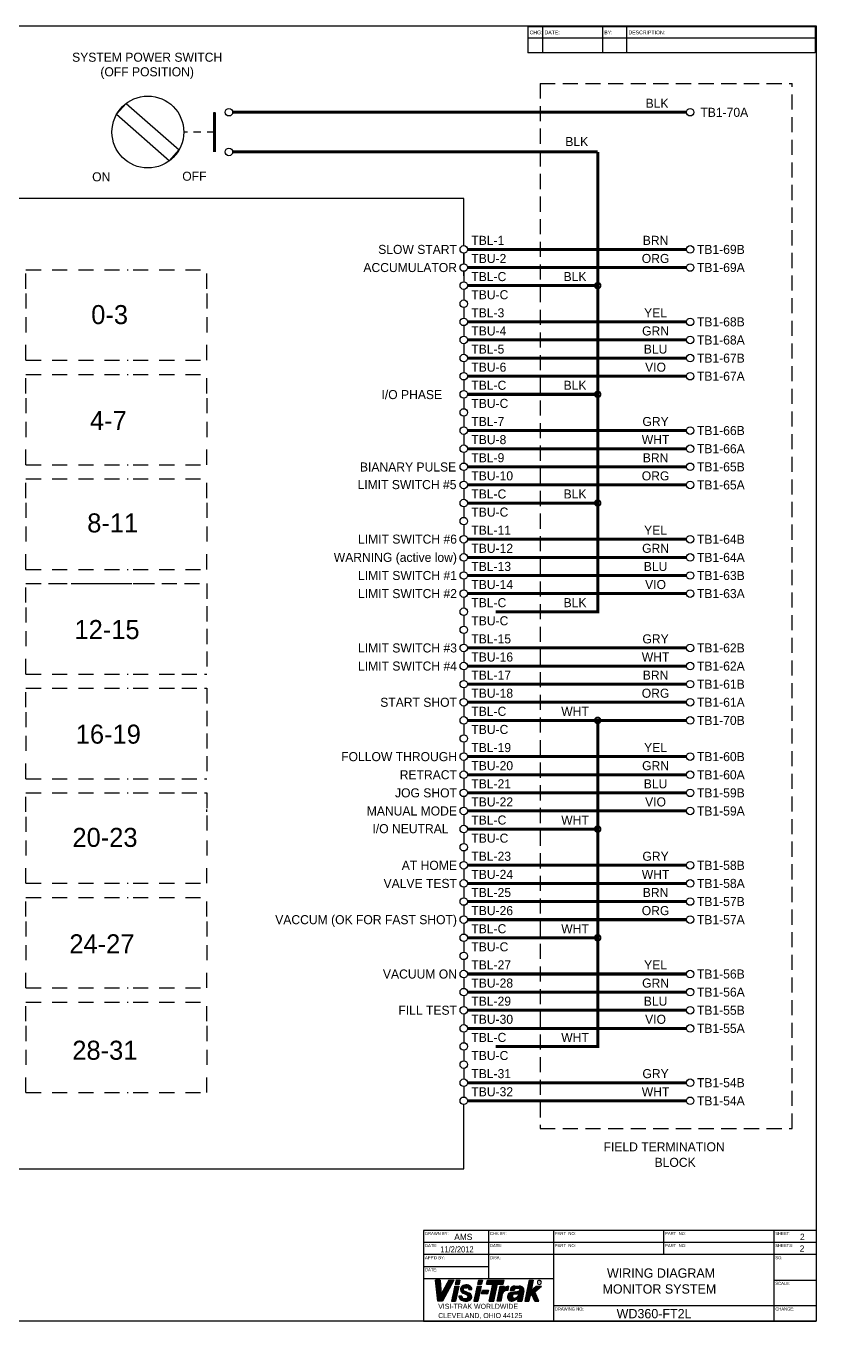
# Model space of a CAD drawing. Extents: x -174 to 542, y -171 to 77.
# Drawn here: x 6.84 to 19.92, y -171.02 to -149.57 of the extents above; entities that cross this region are included whole.
import ezdxf
from ezdxf.enums import TextEntityAlignment as Align

# ---------------------------------------------------------------- set-up
doc = ezdxf.new("R2010")
doc.units = 0
doc.header["$MEASUREMENT"] = 0
doc.linetypes.add('HIDDEN', pattern=[0.375, 0.25, -0.125])
doc.linetypes.add('HIDDEN2', pattern=[0.1875, 0.125, -0.0625])
doc.layers.get('0').update_dxf_attribs({"linetype": 'CONTINUOUS'})
doc.layers.add('1', color=3, linetype='CONTINUOUS')
doc.layers.add('TITLE', color=2, linetype='CONTINUOUS')

msp = doc.modelspace()

# ---------------------------------------------------------------- linework, layer by layer
at = {"color": 7}
for p, q in [((19.908, -149.589), (19.908, -150.021)), ((19.924, -169.523), (19.924, -171.023)), ((13.424, -171.023), (19.924, -171.023))]:
    msp.add_line(p, q, dxfattribs=at)
at = {"linetype": 'HIDDEN'}
for p, q in [((15.354, -150.525), (15.354, -167.833)), ((15.354, -150.525), (19.526, -150.525)), ((19.526, -167.833), (19.526, -150.525)), ((6.843, -153.926), (6.843, -153.611)), ((6.843, -153.611), (7.198, -153.611)), ((7.277, -153.611), (7.631, -153.611)), ((7.71, -153.611), (8.064, -153.611)), ((8.143, -153.611), (8.537, -153.611)), ((8.616, -153.611), (8.97, -153.611)), ((9.049, -153.611), (9.403, -153.611)), ((9.482, -153.611), (9.837, -153.611)), ((9.837, -153.926), (9.837, -153.611)), ((6.843, -154.005), (6.843, -154.32)), ((9.837, -154.005), (9.837, -154.32)), ((6.843, -154.399), (6.843, -154.714)), ((9.837, -154.399), (9.837, -154.714)), ((6.843, -155.108), (6.843, -154.793)), ((9.837, -155.108), (9.837, -154.793)), ((6.843, -155.108), (7.198, -155.108)), ((7.277, -155.108), (7.631, -155.108)), ((7.71, -155.108), (8.064, -155.108)), ((8.143, -155.108), (8.537, -155.108)), ((8.616, -155.108), (8.97, -155.108)), ((9.049, -155.108), (9.403, -155.108)), ((9.482, -155.108), (9.837, -155.108)), ((6.843, -155.659), (6.843, -155.344)), ((6.843, -155.344), (7.198, -155.344)), ((7.277, -155.344), (7.631, -155.344)), ((7.71, -155.344), (8.064, -155.344)), ((8.143, -155.344), (8.537, -155.344)), ((8.616, -155.344), (8.97, -155.344)), ((9.049, -155.344), (9.403, -155.344)), ((9.482, -155.344), (9.837, -155.344)), ((9.837, -155.659), (9.837, -155.344)), ((6.843, -155.738), (6.843, -156.053)), ((9.837, -155.738), (9.837, -156.053)), ((6.843, -156.132), (6.843, -156.447)), ((9.837, -156.132), (9.837, -156.447)), ((6.843, -156.841), (6.843, -156.526)), ((9.837, -156.841), (9.837, -156.526)), ((6.843, -156.841), (7.198, -156.841)), ((7.277, -156.841), (7.631, -156.841)), ((7.71, -156.841), (8.064, -156.841)), ((8.143, -156.841), (8.537, -156.841)), ((8.616, -156.841), (8.97, -156.841)), ((9.049, -156.841), (9.403, -156.841)), ((9.482, -156.841), (9.837, -156.841)), ((6.843, -157.392), (6.843, -157.077)), ((6.843, -157.077), (7.198, -157.077)), ((7.277, -157.077), (7.631, -157.077)), ((7.71, -157.077), (8.064, -157.077)), ((8.143, -157.077), (8.537, -157.077)), ((8.616, -157.077), (8.97, -157.077)), ((9.049, -157.077), (9.403, -157.077)), ((9.482, -157.077), (9.837, -157.077)), ((9.837, -157.392), (9.837, -157.077)), ((6.843, -157.471), (6.843, -157.786)), ((9.837, -157.471), (9.837, -157.786)), ((6.843, -157.865), (6.843, -158.18)), ((9.837, -157.865), (9.837, -158.18)), ((6.843, -158.574), (6.843, -158.259)), ((9.837, -158.574), (9.837, -158.259)), ((6.843, -158.574), (7.198, -158.574)), ((7.277, -158.574), (7.631, -158.574)), ((7.71, -158.574), (8.064, -158.574)), ((8.143, -158.574), (8.537, -158.574)), ((8.616, -158.574), (8.97, -158.574)), ((9.049, -158.574), (9.403, -158.574)), ((9.482, -158.574), (9.837, -158.574)), ((6.843, -158.81), (9.837, -158.81)), ((6.843, -159.125), (6.843, -158.81)), ((6.843, -158.81), (7.198, -158.81)), ((7.277, -158.81), (7.631, -158.81)), ((7.71, -158.81), (8.064, -158.81)), ((8.143, -158.81), (8.537, -158.81)), ((8.616, -158.81), (8.97, -158.81)), ((9.837, -158.81), (9.837, -160.307)), ((6.843, -159.204), (6.843, -159.519)), ((6.843, -159.598), (6.843, -159.913)), ((6.843, -160.307), (6.843, -159.992)), ((6.843, -160.307), (7.198, -160.307)), ((7.277, -160.307), (7.631, -160.307)), ((7.71, -160.307), (8.064, -160.307)), ((8.143, -160.307), (8.537, -160.307)), ((8.616, -160.307), (8.97, -160.307)), ((9.049, -160.307), (9.837, -160.307)), ((6.843, -160.858), (6.843, -160.543)), ((6.843, -160.543), (7.198, -160.543)), ((7.277, -160.543), (7.631, -160.543)), ((7.71, -160.543), (8.064, -160.543)), ((8.143, -160.543), (8.537, -160.543)), ((8.616, -160.543), (8.97, -160.543)), ((9.049, -160.543), (9.837, -160.543)), ((9.837, -160.543), (9.837, -162.04)), ((6.843, -160.937), (6.843, -161.252)), ((6.843, -161.331), (6.843, -161.646)), ((6.843, -162.04), (6.843, -161.725)), ((6.843, -162.04), (7.198, -162.04)), ((7.277, -162.04), (7.631, -162.04)), ((7.71, -162.04), (8.064, -162.04)), ((8.143, -162.04), (8.537, -162.04)), ((8.616, -162.04), (8.97, -162.04)), ((9.049, -162.04), (9.837, -162.04)), ((6.843, -162.591), (6.843, -162.276)), ((6.843, -162.276), (7.198, -162.276)), ((7.277, -162.276), (7.631, -162.276)), ((7.71, -162.276), (8.064, -162.276)), ((8.143, -162.276), (8.537, -162.276)), ((8.616, -162.276), (8.97, -162.276)), ((9.049, -162.276), (9.837, -162.276)), ((9.837, -162.276), (9.837, -162.985)), ((9.837, -162.591), (9.837, -162.552)), ((6.843, -162.67), (6.843, -162.985)), ((6.843, -163.064), (6.843, -163.379)), ((9.837, -163.064), (9.837, -163.379)), ((6.843, -163.773), (6.843, -163.458)), ((9.837, -163.773), (9.837, -163.458)), ((6.843, -163.773), (7.198, -163.773)), ((7.277, -163.773), (7.631, -163.773)), ((7.71, -163.773), (8.064, -163.773)), ((8.143, -163.773), (8.537, -163.773)), ((8.616, -163.773), (8.97, -163.773)), ((9.049, -163.773), (9.403, -163.773)), ((9.482, -163.773), (9.837, -163.773)), ((6.843, -164.324), (6.843, -164.009)), ((6.843, -164.009), (7.198, -164.009)), ((7.277, -164.009), (7.631, -164.009)), ((7.71, -164.009), (8.064, -164.009)), ((8.143, -164.009), (8.537, -164.009)), ((8.616, -164.009), (8.97, -164.009)), ((9.049, -164.009), (9.403, -164.009)), ((9.482, -164.009), (9.837, -164.009)), ((9.837, -164.324), (9.837, -164.009)), ((6.843, -164.403), (6.843, -164.718)), ((9.837, -164.403), (9.837, -164.718)), ((6.843, -164.797), (6.843, -165.112)), ((9.837, -164.797), (9.837, -165.112)), ((6.843, -165.506), (6.843, -165.191)), ((9.837, -165.506), (9.837, -165.191)), ((6.843, -165.506), (7.198, -165.506)), ((7.277, -165.506), (7.631, -165.506)), ((7.71, -165.506), (8.064, -165.506)), ((8.143, -165.506), (8.537, -165.506)), ((8.616, -165.506), (8.97, -165.506)), ((9.049, -165.506), (9.403, -165.506)), ((9.482, -165.506), (9.837, -165.506)), ((6.843, -166.058), (6.843, -165.742)), ((6.843, -165.742), (7.198, -165.742)), ((7.277, -165.742), (7.631, -165.742)), ((7.71, -165.742), (8.064, -165.742)), ((8.143, -165.742), (8.537, -165.742)), ((8.616, -165.742), (8.97, -165.742)), ((9.049, -165.742), (9.403, -165.742)), ((9.482, -165.742), (9.837, -165.742)), ((9.837, -166.058), (9.837, -165.742)), ((6.843, -166.136), (6.843, -166.451)), ((9.837, -166.136), (9.837, -166.451)), ((6.843, -166.53), (6.843, -166.845)), ((9.837, -166.53), (9.837, -166.845)), ((6.843, -167.239), (6.843, -166.924)), ((9.837, -167.239), (9.837, -166.924)), ((6.843, -167.239), (7.198, -167.239)), ((7.277, -167.239), (7.631, -167.239)), ((7.71, -167.239), (8.064, -167.239)), ((8.143, -167.239), (8.537, -167.239)), ((8.616, -167.239), (8.97, -167.239)), ((9.049, -167.239), (9.403, -167.239)), ((9.482, -167.239), (9.837, -167.239)), ((15.354, -167.833), (19.526, -167.833))]:
    msp.add_line(p, q, dxfattribs=at)
for p, q in [((8.344, -151.036), (8.503, -150.856)), ((8.503, -150.856), (9.378, -151.627)), ((9.965, -151.66), (9.965, -151.003)), ((8.344, -151.036), (9.22, -151.807)), ((9.22, -151.807), (9.378, -151.627)), ((14.091, -152.43), (4.322, -152.43)), ((14.091, -153.338), (14.091, -153.513)), ((14.091, -153.638), (14.091, -153.813)), ((14.091, -153.938), (14.091, -154.113)), ((14.091, -154.238), (14.091, -154.413)), ((14.091, -154.538), (14.091, -154.713)), ((14.091, -154.838), (14.091, -155.013)), ((14.091, -155.138), (14.091, -155.313)), ((14.091, -155.438), (14.091, -155.613)), ((14.091, -155.738), (14.091, -155.913)), ((14.091, -156.038), (14.091, -156.213)), ((14.091, -156.338), (14.091, -156.513)), ((14.091, -156.638), (14.091, -156.813)), ((14.091, -156.938), (14.091, -157.113)), ((14.091, -157.238), (14.091, -157.413)), ((14.091, -157.538), (14.091, -157.713)), ((14.091, -157.838), (14.091, -158.013)), ((14.091, -158.138), (14.091, -158.313)), ((14.091, -158.438), (14.091, -158.613)), ((14.091, -158.738), (14.091, -158.913)), ((14.091, -159.038), (14.091, -159.213)), ((14.091, -159.338), (14.091, -159.513)), ((14.091, -159.638), (14.091, -159.813)), ((14.091, -159.938), (14.091, -160.113)), ((14.091, -160.238), (14.091, -160.413)), ((14.091, -160.538), (14.091, -160.713)), ((14.091, -160.838), (14.091, -161.013)), ((14.091, -161.138), (14.091, -161.313)), ((14.091, -161.438), (14.091, -161.613)), ((14.091, -161.738), (14.091, -161.913)), ((14.091, -162.038), (14.091, -162.213)), ((14.091, -162.338), (14.091, -162.513)), ((14.091, -162.638), (14.091, -162.813)), ((14.091, -162.938), (14.091, -163.113)), ((14.091, -163.238), (14.091, -163.413)), ((14.091, -163.538), (14.091, -163.713)), ((14.091, -163.838), (14.091, -164.013)), ((14.091, -164.138), (14.091, -164.313)), ((14.091, -164.438), (14.091, -164.613)), ((14.091, -164.738), (14.091, -164.913)), ((14.091, -165.038), (14.091, -165.213)), ((14.091, -165.338), (14.091, -165.513)), ((14.091, -165.638), (14.091, -165.813)), ((14.091, -165.938), (14.091, -166.113)), ((14.091, -166.238), (14.091, -166.413)), ((14.091, -166.538), (14.091, -166.713)), ((14.091, -166.838), (14.091, -167.013)), ((14.091, -167.138), (14.091, -167.313)), ((14.091, -168.5), (14.091, -167.438)), ((4.322, -168.5), (14.091, -168.5))]:
    msp.add_line(p, q)
at = {"linetype": 'HIDDEN2'}
msp.add_line((9.965, -151.331), (9.457, -151.331), dxfattribs=at)
at = {"linetype": 'Continuous'}
for p, q in [((14.091, -152.43), (10.091, -152.43)), ((14.091, -153.213), (14.091, -152.43)), ((14.091, -153.513), (14.091, -153.338)), ((14.091, -153.713), (14.091, -153.638))]:
    msp.add_line(p, q, dxfattribs=at)
at = {"const_width": 0.05}
for points in [[(9.965, -151.003), (9.965, -151.66)], [(10.265, -151.003), (17.776, -151.003)], [(10.265, -151.66), (16.308, -151.66)], [(16.308, -151.66), (16.308, -159.275), (14.621, -159.275)], [(14.153, -153.275), (16.278, -153.275)], [(14.153, -153.275), (17.776, -153.275)], [(14.153, -153.575), (17.776, -153.575)], [(14.153, -153.875), (16.308, -153.875)], [(14.153, -154.475), (17.776, -154.475)], [(14.153, -154.775), (17.776, -154.775)], [(14.153, -155.075), (17.776, -155.075)], [(14.153, -155.375), (17.776, -155.375)], [(14.153, -155.675), (16.308, -155.675)], [(14.153, -156.275), (17.776, -156.275)], [(14.153, -156.575), (17.776, -156.575)], [(14.153, -156.875), (17.776, -156.875)], [(14.153, -157.175), (17.776, -157.175)], [(14.153, -157.475), (16.308, -157.475)], [(14.153, -158.075), (17.776, -158.075)], [(14.153, -158.375), (17.776, -158.375)], [(14.153, -158.675), (17.776, -158.675)], [(14.153, -158.975), (17.776, -158.975)], [(14.153, -159.875), (17.776, -159.875)], [(14.153, -160.175), (17.776, -160.175)], [(14.153, -160.475), (17.776, -160.475)], [(14.153, -160.775), (17.776, -160.775)], [(14.153, -161.075), (17.776, -161.075)], [(16.308, -161.075), (16.308, -166.475), (14.621, -166.475)], [(14.153, -161.675), (17.776, -161.675)], [(14.153, -161.975), (17.776, -161.975)], [(14.153, -162.275), (17.776, -162.275)], [(14.153, -162.575), (17.776, -162.575)], [(14.153, -162.875), (15.841, -162.875)], [(14.291, -162.875), (16.308, -162.875)], [(14.153, -163.475), (17.776, -163.475)], [(14.153, -163.775), (17.776, -163.775)], [(14.153, -164.075), (17.776, -164.075)], [(14.153, -164.375), (17.776, -164.375)], [(14.153, -164.675), (15.841, -164.675)], [(14.291, -164.675), (16.308, -164.675)], [(14.153, -165.275), (17.776, -165.275)], [(14.153, -165.575), (17.776, -165.575)], [(14.153, -165.875), (17.776, -165.875)], [(14.153, -166.175), (17.776, -166.175)], [(14.153, -167.075), (17.776, -167.075)], [(14.153, -167.375), (17.776, -167.375)]]:
    msp.add_lwpolyline(points, dxfattribs=at)
at = {"const_width": 0.0312}
for points in [[(16.261, -153.875, 1), (16.355, -153.875, 1)], [(16.261, -155.675, 1), (16.355, -155.675, 1)], [(16.261, -157.475, 1), (16.355, -157.475, 1)], [(16.261, -161.075, 1), (16.355, -161.075, 1)], [(16.261, -162.875, 1), (16.355, -162.875, 1)], [(16.261, -164.675, 1), (16.355, -164.675, 1)]]:
    msp.add_lwpolyline(points, format="xyb", close=True, dxfattribs=at)
for centre, radius in [((8.861, -151.331), 0.595), ((10.202, -151.003), 0.0625), ((17.839, -151.003), 0.0625), ((10.202, -151.66), 0.0625), ((14.091, -153.275), 0.0625), ((17.839, -153.275), 0.0625), ((14.091, -153.575), 0.0625), ((17.839, -153.575), 0.0625), ((14.091, -153.875), 0.0625), ((14.091, -154.175), 0.0625), ((14.091, -154.475), 0.0625), ((17.839, -154.475), 0.0625), ((14.091, -154.775), 0.0625), ((17.839, -154.775), 0.0625), ((14.091, -155.075), 0.0625), ((17.839, -155.075), 0.0625), ((14.091, -155.375), 0.0625), ((17.839, -155.375), 0.0625), ((14.091, -155.675), 0.0625), ((14.091, -155.975), 0.0625), ((14.091, -156.275), 0.0625), ((17.839, -156.275), 0.0625), ((14.091, -156.575), 0.0625), ((17.839, -156.575), 0.0625), ((14.091, -156.875), 0.0625), ((17.839, -156.875), 0.0625), ((14.091, -157.175), 0.0625), ((17.839, -157.175), 0.0625), ((14.091, -157.475), 0.0625), ((14.091, -157.775), 0.0625), ((14.091, -158.075), 0.0625), ((17.839, -158.075), 0.0625), ((14.091, -158.375), 0.0625), ((17.839, -158.375), 0.0625), ((14.091, -158.675), 0.0625), ((17.839, -158.675), 0.0625), ((14.091, -158.975), 0.0625), ((17.839, -158.975), 0.0625), ((14.091, -159.275), 0.0625), ((14.091, -159.575), 0.0625), ((14.091, -159.875), 0.0625), ((17.839, -159.875), 0.0625), ((14.091, -160.175), 0.0625), ((17.839, -160.175), 0.0625), ((14.091, -160.475), 0.0625), ((17.839, -160.475), 0.0625), ((14.091, -160.775), 0.0625), ((17.839, -160.775), 0.0625), ((14.091, -161.075), 0.0625), ((17.839, -161.075), 0.0625), ((14.091, -161.375), 0.0625), ((14.091, -161.675), 0.0625), ((17.839, -161.675), 0.0625), ((14.091, -161.975), 0.0625), ((17.839, -161.975), 0.0625), ((14.091, -162.275), 0.0625), ((17.839, -162.275), 0.0625), ((14.091, -162.575), 0.0625), ((17.839, -162.575), 0.0625), ((14.091, -162.875), 0.0625), ((14.091, -163.175), 0.0625), ((14.091, -163.475), 0.0625), ((17.839, -163.475), 0.0625), ((14.091, -163.775), 0.0625), ((17.839, -163.775), 0.0625), ((14.091, -164.075), 0.0625), ((17.839, -164.075), 0.0625), ((14.091, -164.375), 0.0625), ((17.839, -164.375), 0.0625), ((14.091, -164.675), 0.0625), ((14.091, -164.975), 0.0625), ((14.091, -165.275), 0.0625), ((17.839, -165.275), 0.0625), ((14.091, -165.575), 0.0625), ((17.839, -165.575), 0.0625), ((14.091, -165.875), 0.0625), ((17.839, -165.875), 0.0625), ((14.091, -166.175), 0.0625), ((17.839, -166.175), 0.0625), ((14.091, -166.475), 0.0625), ((14.091, -166.775), 0.0625), ((14.091, -167.075), 0.0625), ((17.839, -167.075), 0.0625), ((14.091, -167.375), 0.0625), ((17.839, -167.375), 0.0625)]:
    msp.add_circle(centre, radius)
at = {"layer": 'TITLE', "color": 7}
for p, q in [((-13.088, -149.573), (19.924, -149.573)), ((19.908, -149.589), (15.15, -149.589)), ((15.15, -149.589), (15.15, -150.021)), ((15.397, -149.589), (15.397, -150.021)), ((16.386, -149.589), (16.386, -150.021)), ((16.787, -149.589), (16.787, -150.021)), ((19.924, -149.573), (19.924, -171.023)), ((19.908, -149.774), (15.15, -149.774)), ((19.908, -150.021), (15.15, -150.021)), ((19.924, -169.523), (13.424, -169.523)), ((13.424, -169.523), (13.424, -171.023)), ((14.499, -169.523), (14.499, -170.323)), ((15.574, -169.523), (15.574, -171.023)), ((17.399, -169.523), (17.399, -169.923)), ((19.224, -169.523), (19.224, -171.023)), ((19.924, -169.723), (13.424, -169.723)), ((19.924, -169.923), (13.424, -169.923)), ((14.499, -170.123), (13.424, -170.123)), ((15.574, -170.323), (13.424, -170.323)), ((13.699, -170.346), (13.622, -170.346)), ((13.66, -170.692), (13.622, -170.346)), ((13.623, -170.354), (13.63, -170.346)), ((13.624, -170.361), (13.639, -170.346)), ((13.624, -170.369), (13.648, -170.346)), ((13.625, -170.377), (13.657, -170.346)), ((13.626, -170.385), (13.666, -170.346)), ((13.627, -170.393), (13.675, -170.346)), ((13.628, -170.401), (13.684, -170.346)), ((13.629, -170.409), (13.692, -170.346)), ((13.63, -170.417), (13.699, -170.348)), ((13.631, -170.425), (13.7, -170.356)), ((13.632, -170.433), (13.7, -170.364)), ((13.632, -170.441), (13.701, -170.372)), ((13.633, -170.449), (13.702, -170.381)), ((13.634, -170.457), (13.702, -170.389)), ((13.635, -170.465), (13.703, -170.397)), ((13.636, -170.473), (13.704, -170.405)), ((13.637, -170.481), (13.704, -170.413)), ((13.638, -170.489), (13.705, -170.421)), ((13.639, -170.497), (13.706, -170.43)), ((13.639, -170.505), (13.706, -170.438)), ((13.64, -170.513), (13.707, -170.446)), ((13.641, -170.521), (13.708, -170.454)), ((13.642, -170.529), (13.709, -170.462)), ((13.643, -170.536), (13.709, -170.47)), ((13.644, -170.544), (13.71, -170.478)), ((13.645, -170.552), (13.711, -170.487)), ((13.646, -170.56), (13.711, -170.495)), ((13.647, -170.568), (13.712, -170.503)), ((13.647, -170.576), (13.713, -170.511)), ((13.648, -170.584), (13.713, -170.519)), ((13.655, -170.648), (13.887, -170.417)), ((13.656, -170.656), (13.876, -170.436)), ((13.657, -170.664), (13.866, -170.455)), ((13.658, -170.672), (13.855, -170.475)), ((13.659, -170.68), (13.845, -170.494)), ((13.66, -170.688), (13.834, -170.513)), ((13.699, -170.346), (13.718, -170.577)), ((13.843, -170.346), (13.718, -170.577)), ((13.719, -170.576), (13.897, -170.397)), ((13.729, -170.557), (13.907, -170.378)), ((13.925, -170.346), (13.737, -170.692)), ((13.739, -170.537), (13.918, -170.359)), ((13.75, -170.518), (13.922, -170.346)), ((13.76, -170.499), (13.913, -170.346)), ((13.771, -170.479), (13.904, -170.346)), ((13.781, -170.46), (13.896, -170.346)), ((13.792, -170.441), (13.887, -170.346)), ((13.802, -170.422), (13.878, -170.346)), ((13.813, -170.402), (13.869, -170.346)), ((13.823, -170.383), (13.86, -170.346)), ((13.833, -170.364), (13.851, -170.346)), ((13.843, -170.346), (13.925, -170.346)), ((13.942, -170.447), (13.888, -170.692)), ((13.906, -170.609), (13.993, -170.522)), ((13.909, -170.598), (13.995, -170.511)), ((13.911, -170.586), (13.998, -170.5)), ((13.914, -170.575), (14, -170.488)), ((13.916, -170.564), (14.003, -170.477)), ((13.919, -170.552), (14.006, -170.466)), ((13.921, -170.541), (14.008, -170.454)), ((13.924, -170.53), (14.007, -170.447)), ((13.926, -170.518), (13.998, -170.447)), ((13.929, -170.507), (13.989, -170.447)), ((13.932, -170.495), (13.98, -170.447)), ((13.934, -170.484), (13.971, -170.447)), ((13.937, -170.473), (13.963, -170.447)), ((13.939, -170.461), (13.954, -170.447)), ((13.941, -170.447), (14.011, -170.447)), ((13.942, -170.447), (14.01, -170.447)), ((13.942, -170.45), (13.945, -170.447)), ((13.965, -170.346), (13.95, -170.413)), ((13.95, -170.413), (14.017, -170.413)), ((13.952, -170.405), (14.011, -170.346)), ((13.952, -170.413), (14.019, -170.346)), ((13.954, -170.393), (14.002, -170.346)), ((14.01, -170.447), (13.955, -170.692)), ((13.957, -170.382), (13.993, -170.346)), ((13.959, -170.37), (13.984, -170.346)), ((13.961, -170.413), (14.027, -170.347)), ((13.962, -170.359), (13.975, -170.346)), ((13.964, -170.348), (13.966, -170.346)), ((13.965, -170.346), (14.027, -170.346)), ((13.97, -170.413), (14.026, -170.357)), ((13.979, -170.413), (14.024, -170.368)), ((13.987, -170.413), (14.023, -170.378)), ((13.996, -170.413), (14.021, -170.388)), ((14.005, -170.413), (14.019, -170.399)), ((14.014, -170.413), (14.018, -170.409)), ((14.027, -170.346), (14.017, -170.413)), ((14.038, -170.504), (14.118, -170.424)), ((14.038, -170.496), (14.108, -170.425)), ((14.039, -170.512), (14.128, -170.423)), ((14.039, -170.485), (14.096, -170.428)), ((14.04, -170.519), (14.136, -170.423)), ((14.043, -170.473), (14.081, -170.434)), ((14.043, -170.526), (14.079, -170.49)), ((14.046, -170.532), (14.078, -170.499)), ((14.049, -170.537), (14.08, -170.506)), ((14.053, -170.542), (14.083, -170.512)), ((14.057, -170.547), (14.088, -170.516)), ((14.061, -170.551), (14.093, -170.52)), ((14.066, -170.555), (14.099, -170.522)), ((14.072, -170.559), (14.106, -170.525)), ((14.098, -170.471), (14.144, -170.424)), ((14.099, -170.522), (14.187, -170.562)), ((14.107, -170.47), (14.152, -170.426)), ((14.109, -170.47), (14.143, -170.47)), ((14.116, -170.47), (14.159, -170.427)), ((14.125, -170.47), (14.165, -170.43)), ((14.134, -170.47), (14.172, -170.432)), ((14.142, -170.47), (14.178, -170.435)), ((14.15, -170.471), (14.183, -170.438)), ((14.157, -170.473), (14.189, -170.441)), ((14.163, -170.477), (14.194, -170.445)), ((14.167, -170.481), (14.199, -170.449)), ((14.171, -170.486), (14.204, -170.453)), ((14.174, -170.491), (14.208, -170.458)), ((14.176, -170.498), (14.212, -170.462)), ((14.177, -170.5), (14.226, -170.5)), ((14.184, -170.5), (14.216, -170.467)), ((14.192, -170.5), (14.219, -170.473)), ((14.201, -170.5), (14.222, -170.479)), ((14.21, -170.5), (14.224, -170.486)), ((14.219, -170.5), (14.226, -170.493)), ((14.312, -170.447), (14.258, -170.692)), ((14.31, -170.447), (14.258, -170.692)), ((14.276, -170.611), (14.362, -170.524)), ((14.278, -170.6), (14.365, -170.513)), ((14.281, -170.588), (14.367, -170.502)), ((14.283, -170.577), (14.37, -170.49)), ((14.286, -170.566), (14.372, -170.479)), ((14.288, -170.554), (14.375, -170.468)), ((14.291, -170.543), (14.377, -170.456)), ((14.293, -170.532), (14.378, -170.447)), ((14.296, -170.52), (14.369, -170.447)), ((14.298, -170.509), (14.36, -170.447)), ((14.301, -170.497), (14.351, -170.447)), ((14.303, -170.486), (14.343, -170.447)), ((14.306, -170.475), (14.334, -170.447)), ((14.308, -170.463), (14.325, -170.447)), ((14.31, -170.447), (14.38, -170.447)), ((14.311, -170.452), (14.316, -170.447)), ((14.312, -170.447), (14.379, -170.447)), ((14.335, -170.346), (14.32, -170.413)), ((14.32, -170.413), (14.387, -170.413)), ((14.321, -170.407), (14.382, -170.346)), ((14.323, -170.413), (14.391, -170.346)), ((14.324, -170.395), (14.373, -170.346)), ((14.379, -170.447), (14.325, -170.692)), ((14.326, -170.384), (14.364, -170.346)), ((14.329, -170.372), (14.355, -170.346)), ((14.331, -170.361), (14.346, -170.346)), ((14.332, -170.413), (14.399, -170.346)), ((14.334, -170.35), (14.338, -170.346)), ((14.335, -170.346), (14.402, -170.346)), ((14.341, -170.413), (14.4, -170.354)), ((14.35, -170.413), (14.398, -170.365)), ((14.359, -170.413), (14.395, -170.377)), ((14.367, -170.413), (14.392, -170.388)), ((14.376, -170.413), (14.39, -170.399)), ((14.385, -170.413), (14.387, -170.411)), ((14.402, -170.346), (14.387, -170.413)), ((14.387, -170.572), (14.402, -170.509)), ((14.388, -170.569), (14.448, -170.509)), ((14.391, -170.558), (14.439, -170.509)), ((14.393, -170.546), (14.43, -170.509)), ((14.394, -170.572), (14.457, -170.509)), ((14.396, -170.535), (14.421, -170.509)), ((14.399, -170.523), (14.413, -170.509)), ((14.401, -170.512), (14.404, -170.509)), ((14.402, -170.509), (14.498, -170.509)), ((14.403, -170.572), (14.466, -170.509)), ((14.412, -170.572), (14.474, -170.509)), ((14.421, -170.572), (14.483, -170.509)), ((14.43, -170.572), (14.492, -170.509)), ((14.438, -170.572), (14.497, -170.513)), ((14.447, -170.572), (14.495, -170.525)), ((14.469, -170.413), (14.483, -170.346)), ((14.469, -170.413), (14.57, -170.413)), ((14.47, -170.408), (14.532, -170.346)), ((14.472, -170.397), (14.523, -170.346)), ((14.474, -170.413), (14.541, -170.346)), ((14.475, -170.385), (14.514, -170.346)), ((14.477, -170.374), (14.506, -170.346)), ((14.48, -170.363), (14.497, -170.346)), ((14.482, -170.352), (14.488, -170.346)), ((14.482, -170.413), (14.55, -170.346)), ((14.483, -170.346), (14.758, -170.346)), ((14.498, -170.509), (14.484, -170.572)), ((14.491, -170.413), (14.559, -170.346)), ((14.5, -170.413), (14.567, -170.346)), ((14.509, -170.413), (14.576, -170.346)), ((14.512, -170.692), (14.57, -170.413)), ((14.518, -170.413), (14.585, -170.346)), ((14.527, -170.413), (14.594, -170.346)), ((14.528, -170.615), (14.625, -170.518)), ((14.53, -170.604), (14.628, -170.507)), ((14.533, -170.592), (14.63, -170.495)), ((14.535, -170.413), (14.603, -170.346)), ((14.535, -170.581), (14.632, -170.484)), ((14.537, -170.57), (14.634, -170.473)), ((14.54, -170.559), (14.637, -170.462)), ((14.542, -170.548), (14.639, -170.451)), ((14.544, -170.413), (14.612, -170.346)), ((14.544, -170.537), (14.641, -170.44)), ((14.547, -170.526), (14.644, -170.429)), ((14.549, -170.514), (14.646, -170.417)), ((14.551, -170.503), (14.709, -170.346)), ((14.553, -170.413), (14.62, -170.346)), ((14.554, -170.492), (14.7, -170.346)), ((14.556, -170.481), (14.691, -170.346)), ((14.558, -170.47), (14.682, -170.346)), ((14.56, -170.459), (14.673, -170.346)), ((14.562, -170.413), (14.629, -170.346)), ((14.563, -170.448), (14.665, -170.346)), ((14.565, -170.436), (14.656, -170.346)), ((14.567, -170.425), (14.647, -170.346)), ((14.57, -170.414), (14.638, -170.346)), ((14.589, -170.692), (14.647, -170.413)), ((14.642, -170.692), (14.693, -170.447)), ((14.647, -170.413), (14.743, -170.413)), ((14.65, -170.413), (14.718, -170.346)), ((14.655, -170.629), (14.831, -170.453)), ((14.658, -170.618), (14.829, -170.447)), ((14.659, -170.413), (14.727, -170.346)), ((14.66, -170.607), (14.819, -170.448)), ((14.662, -170.596), (14.809, -170.449)), ((14.665, -170.584), (14.797, -170.452)), ((14.667, -170.573), (14.783, -170.458)), ((14.668, -170.413), (14.735, -170.346)), ((14.669, -170.562), (14.761, -170.47)), ((14.672, -170.551), (14.756, -170.466)), ((14.674, -170.54), (14.759, -170.455)), ((14.676, -170.529), (14.758, -170.447)), ((14.677, -170.413), (14.744, -170.346)), ((14.678, -170.518), (14.749, -170.447)), ((14.681, -170.506), (14.74, -170.447)), ((14.683, -170.495), (14.732, -170.447)), ((14.685, -170.484), (14.723, -170.447)), ((14.686, -170.413), (14.753, -170.346)), ((14.688, -170.473), (14.714, -170.447)), ((14.69, -170.462), (14.705, -170.447)), ((14.692, -170.451), (14.696, -170.447)), ((14.693, -170.447), (14.76, -170.447)), ((14.694, -170.413), (14.756, -170.351)), ((14.703, -170.413), (14.754, -170.362)), ((14.712, -170.413), (14.752, -170.374)), ((14.721, -170.413), (14.749, -170.385)), ((14.73, -170.413), (14.747, -170.396)), ((14.739, -170.413), (14.744, -170.407)), ((14.743, -170.413), (14.758, -170.346)), ((14.754, -170.476), (14.76, -170.447)), ((14.77, -170.524), (14.829, -170.464)), ((14.785, -170.517), (14.827, -170.475)), ((14.796, -170.515), (14.824, -170.486)), ((14.806, -170.514), (14.822, -170.497)), ((14.814, -170.515), (14.82, -170.509)), ((14.832, -170.447), (14.819, -170.515)), ((14.859, -170.513), (14.931, -170.442)), ((14.863, -170.496), (14.859, -170.515)), ((14.859, -170.515), (14.926, -170.515)), ((14.862, -170.502), (14.921, -170.443)), ((14.865, -170.49), (14.909, -170.446)), ((14.866, -170.515), (14.94, -170.442)), ((14.874, -170.472), (14.891, -170.456)), ((14.875, -170.515), (14.948, -170.442)), ((14.884, -170.515), (14.957, -170.442)), ((14.893, -170.515), (14.966, -170.442)), ((14.902, -170.515), (14.975, -170.442)), ((14.91, -170.515), (14.984, -170.442)), ((14.914, -170.689), (15.086, -170.517)), ((14.919, -170.515), (14.927, -170.507)), ((14.933, -170.442), (15.014, -170.442)), ((14.954, -170.481), (14.993, -170.442)), ((14.962, -170.48), (14.997, -170.48)), ((14.963, -170.48), (15.001, -170.442)), ((14.969, -170.572), (15.071, -170.47)), ((14.972, -170.48), (15.01, -170.442)), ((14.978, -170.572), (15.075, -170.475)), ((14.981, -170.48), (15.019, -170.442)), ((14.986, -170.572), (15.078, -170.481)), ((14.99, -170.48), (15.027, -170.443)), ((14.995, -170.572), (15.081, -170.487)), ((14.999, -170.48), (15.034, -170.445)), ((15.004, -170.572), (15.083, -170.493)), ((15.005, -170.588), (15.086, -170.508)), ((15.006, -170.482), (15.041, -170.447)), ((15.012, -170.485), (15.047, -170.45)), ((15.013, -170.572), (15.085, -170.5)), ((15.016, -170.489), (15.052, -170.453)), ((15.02, -170.495), (15.058, -170.457)), ((15.02, -170.511), (15.067, -170.465)), ((15.021, -170.502), (15.062, -170.461)), ((15.085, -170.523), (15.05, -170.692)), ((15.173, -170.346), (15.101, -170.692)), ((15.102, -170.686), (15.346, -170.442)), ((15.105, -170.675), (15.337, -170.442)), ((15.105, -170.692), (15.355, -170.442)), ((15.107, -170.664), (15.329, -170.442)), ((15.109, -170.652), (15.32, -170.442)), ((15.112, -170.641), (15.311, -170.442)), ((15.114, -170.63), (15.302, -170.442)), ((15.116, -170.619), (15.293, -170.442)), ((15.119, -170.608), (15.233, -170.493)), ((15.121, -170.597), (15.206, -170.511)), ((15.123, -170.585), (15.208, -170.5)), ((15.126, -170.574), (15.211, -170.489)), ((15.128, -170.563), (15.213, -170.478)), ((15.13, -170.552), (15.215, -170.467)), ((15.133, -170.541), (15.218, -170.456)), ((15.135, -170.53), (15.22, -170.444)), ((15.137, -170.518), (15.222, -170.433)), ((15.14, -170.507), (15.225, -170.422)), ((15.142, -170.496), (15.227, -170.411)), ((15.144, -170.485), (15.229, -170.4)), ((15.147, -170.474), (15.232, -170.389)), ((15.149, -170.463), (15.234, -170.377)), ((15.151, -170.451), (15.236, -170.366)), ((15.154, -170.44), (15.239, -170.355)), ((15.156, -170.429), (15.239, -170.346)), ((15.158, -170.418), (15.23, -170.346)), ((15.16, -170.407), (15.221, -170.346)), ((15.163, -170.396), (15.213, -170.346)), ((15.165, -170.384), (15.204, -170.346)), ((15.167, -170.373), (15.195, -170.346)), ((15.17, -170.362), (15.186, -170.346)), ((15.172, -170.351), (15.177, -170.346)), ((15.173, -170.346), (15.241, -170.346)), ((15.241, -170.346), (15.204, -170.519)), ((15.204, -170.519), (15.29, -170.442)), ((15.22, -170.586), (15.364, -170.442)), ((15.268, -170.541), (15.377, -170.442)), ((15.29, -170.442), (15.377, -170.442)), ((15.334, -170.481), (15.373, -170.442)), ((19.224, -170.348), (19.924, -170.348)), ((13.649, -170.592), (13.714, -170.527)), ((13.65, -170.6), (13.715, -170.536)), ((13.651, -170.608), (13.715, -170.544)), ((13.652, -170.616), (13.716, -170.552)), ((13.653, -170.624), (13.717, -170.56)), ((13.654, -170.632), (13.717, -170.568)), ((13.655, -170.64), (13.718, -170.576)), ((13.737, -170.692), (13.66, -170.692)), ((13.664, -170.692), (13.824, -170.532)), ((13.673, -170.692), (13.813, -170.552)), ((13.682, -170.692), (13.803, -170.571)), ((13.691, -170.692), (13.793, -170.59)), ((13.699, -170.692), (13.782, -170.61)), ((13.708, -170.692), (13.772, -170.629)), ((13.717, -170.692), (13.761, -170.648)), ((13.726, -170.692), (13.751, -170.667)), ((13.735, -170.692), (13.74, -170.687)), ((13.888, -170.692), (13.955, -170.692)), ((13.888, -170.692), (13.955, -170.692)), ((13.889, -170.689), (13.975, -170.602)), ((13.891, -170.677), (13.978, -170.591)), ((13.894, -170.666), (13.98, -170.579)), ((13.894, -170.692), (13.973, -170.613)), ((13.896, -170.655), (13.983, -170.568)), ((13.899, -170.643), (13.985, -170.557)), ((13.901, -170.632), (13.988, -170.545)), ((13.903, -170.692), (13.97, -170.625)), ((13.904, -170.62), (13.99, -170.534)), ((13.912, -170.692), (13.968, -170.636)), ((13.92, -170.692), (13.965, -170.647)), ((13.929, -170.692), (13.963, -170.659)), ((13.938, -170.692), (13.96, -170.67)), ((13.947, -170.692), (13.958, -170.682)), ((14.061, -170.608), (14.01, -170.608)), ((14.01, -170.611), (14.013, -170.608)), ((14.011, -170.619), (14.022, -170.608)), ((14.013, -170.627), (14.031, -170.608)), ((14.015, -170.633), (14.04, -170.608)), ((14.018, -170.639), (14.049, -170.608)), ((14.021, -170.644), (14.058, -170.608)), ((14.025, -170.65), (14.061, -170.614)), ((14.029, -170.654), (14.061, -170.622)), ((14.033, -170.659), (14.063, -170.629)), ((14.038, -170.663), (14.066, -170.635)), ((14.042, -170.668), (14.07, -170.64)), ((14.047, -170.671), (14.074, -170.644)), ((14.053, -170.675), (14.08, -170.647)), ((14.058, -170.678), (14.087, -170.649)), ((14.061, -170.608), (14.061, -170.616)), ((14.064, -170.681), (14.096, -170.649)), ((14.07, -170.684), (14.105, -170.649)), ((14.076, -170.686), (14.113, -170.649)), ((14.077, -170.562), (14.112, -170.527)), ((14.145, -170.592), (14.079, -170.562)), ((14.083, -170.689), (14.122, -170.649)), ((14.084, -170.564), (14.118, -170.53)), ((14.09, -170.567), (14.124, -170.533)), ((14.09, -170.69), (14.131, -170.65)), ((14.091, -170.649), (14.131, -170.65)), ((14.096, -170.57), (14.13, -170.536)), ((14.098, -170.691), (14.141, -170.649)), ((14.102, -170.573), (14.136, -170.538)), ((14.106, -170.692), (14.213, -170.586)), ((14.108, -170.575), (14.142, -170.541)), ((14.111, -170.692), (14.14, -170.692)), ((14.114, -170.578), (14.148, -170.544)), ((14.115, -170.692), (14.216, -170.591)), ((14.12, -170.581), (14.154, -170.547)), ((14.124, -170.692), (14.218, -170.598)), ((14.126, -170.584), (14.16, -170.55)), ((14.132, -170.586), (14.166, -170.552)), ((14.133, -170.692), (14.22, -170.604)), ((14.139, -170.589), (14.173, -170.555)), ((14.142, -170.692), (14.222, -170.612)), ((14.145, -170.592), (14.179, -170.558)), ((14.15, -170.595), (14.185, -170.561)), ((14.152, -170.691), (14.222, -170.62)), ((14.155, -170.599), (14.19, -170.564)), ((14.159, -170.604), (14.196, -170.567)), ((14.162, -170.61), (14.201, -170.571)), ((14.163, -170.617), (14.205, -170.576)), ((14.163, -170.627), (14.209, -170.58)), ((14.163, -170.689), (14.222, -170.63)), ((14.176, -170.684), (14.219, -170.641)), ((14.195, -170.674), (14.21, -170.659)), ((14.258, -170.691), (14.344, -170.604)), ((14.258, -170.692), (14.325, -170.692)), ((14.258, -170.692), (14.325, -170.692)), ((14.26, -170.679), (14.347, -170.593)), ((14.263, -170.668), (14.35, -170.581)), ((14.265, -170.657), (14.352, -170.57)), ((14.265, -170.692), (14.342, -170.615)), ((14.268, -170.645), (14.355, -170.559)), ((14.27, -170.634), (14.357, -170.547)), ((14.273, -170.622), (14.36, -170.536)), ((14.274, -170.692), (14.339, -170.627)), ((14.283, -170.692), (14.337, -170.638)), ((14.292, -170.692), (14.334, -170.649)), ((14.3, -170.692), (14.332, -170.661)), ((14.309, -170.692), (14.329, -170.672)), ((14.318, -170.692), (14.327, -170.684)), ((14.484, -170.572), (14.387, -170.572)), ((14.456, -170.572), (14.492, -170.536)), ((14.465, -170.572), (14.489, -170.548)), ((14.474, -170.572), (14.487, -170.559)), ((14.483, -170.572), (14.484, -170.571)), ((14.512, -170.692), (14.589, -170.692)), ((14.513, -170.692), (14.609, -170.596)), ((14.514, -170.682), (14.611, -170.585)), ((14.517, -170.671), (14.614, -170.573)), ((14.519, -170.659), (14.616, -170.562)), ((14.521, -170.648), (14.618, -170.551)), ((14.521, -170.692), (14.607, -170.607)), ((14.524, -170.637), (14.621, -170.54)), ((14.526, -170.626), (14.623, -170.529)), ((14.53, -170.692), (14.604, -170.618)), ((14.539, -170.692), (14.602, -170.629)), ((14.548, -170.692), (14.6, -170.64)), ((14.557, -170.692), (14.598, -170.651)), ((14.566, -170.692), (14.595, -170.663)), ((14.574, -170.692), (14.593, -170.674)), ((14.583, -170.692), (14.591, -170.685)), ((14.71, -170.692), (14.642, -170.692)), ((14.644, -170.685), (14.729, -170.6)), ((14.645, -170.692), (14.726, -170.611)), ((14.646, -170.674), (14.731, -170.589)), ((14.648, -170.662), (14.733, -170.577)), ((14.651, -170.651), (14.736, -170.566)), ((14.653, -170.64), (14.743, -170.551)), ((14.654, -170.692), (14.724, -170.622)), ((14.663, -170.692), (14.722, -170.633)), ((14.672, -170.692), (14.72, -170.644)), ((14.681, -170.692), (14.717, -170.655)), ((14.689, -170.692), (14.715, -170.667)), ((14.698, -170.692), (14.713, -170.678)), ((14.707, -170.692), (14.71, -170.689)), ((14.71, -170.692), (14.734, -170.573)), ((14.815, -170.628), (14.896, -170.547)), ((14.815, -170.62), (14.886, -170.549)), ((14.816, -170.636), (14.907, -170.545)), ((14.816, -170.61), (14.875, -170.551)), ((14.818, -170.643), (14.918, -170.543)), ((14.819, -170.598), (14.863, -170.554)), ((14.82, -170.649), (14.929, -170.541)), ((14.823, -170.655), (14.94, -170.539)), ((14.827, -170.661), (14.895, -170.593)), ((14.828, -170.58), (14.845, -170.563)), ((14.83, -170.666), (14.892, -170.605)), ((14.834, -170.671), (14.892, -170.613)), ((14.839, -170.675), (14.894, -170.62)), ((14.844, -170.679), (14.897, -170.626)), ((14.849, -170.683), (14.9, -170.632)), ((14.855, -170.686), (14.905, -170.636)), ((14.861, -170.689), (14.91, -170.64)), ((14.867, -170.691), (14.916, -170.642)), ((14.874, -170.693), (14.923, -170.644)), ((14.882, -170.55), (15.001, -170.528)), ((14.882, -170.694), (14.932, -170.644)), ((14.891, -170.694), (14.945, -170.64)), ((14.901, -170.693), (14.962, -170.632)), ((14.912, -170.575), (14.951, -170.537)), ((14.915, -170.688), (14.992, -170.649)), ((14.924, -170.572), (14.961, -170.535)), ((14.927, -170.572), (15.013, -170.572)), ((14.932, -170.68), (15.085, -170.527)), ((14.933, -170.572), (14.972, -170.533)), ((14.942, -170.572), (14.983, -170.531)), ((14.95, -170.67), (15.082, -170.538)), ((14.951, -170.572), (14.994, -170.529)), ((14.96, -170.572), (15.005, -170.527)), ((14.968, -170.661), (15.08, -170.549)), ((14.983, -170.69), (15.068, -170.605)), ((14.992, -170.649), (14.983, -170.692)), ((14.983, -170.692), (15.05, -170.692)), ((14.986, -170.651), (15.078, -170.56)), ((14.986, -170.679), (15.071, -170.594)), ((14.988, -170.668), (15.073, -170.582)), ((14.99, -170.656), (15.075, -170.571)), ((14.99, -170.692), (15.066, -170.616)), ((14.999, -170.692), (15.064, -170.627)), ((15.008, -170.692), (15.061, -170.638)), ((15.016, -170.692), (15.059, -170.649)), ((15.025, -170.692), (15.057, -170.661)), ((15.034, -170.692), (15.055, -170.672)), ((15.043, -170.692), (15.052, -170.683)), ((15.101, -170.692), (15.168, -170.692)), ((15.114, -170.692), (15.183, -170.623)), ((15.122, -170.692), (15.18, -170.634)), ((15.131, -170.692), (15.178, -170.645)), ((15.14, -170.692), (15.176, -170.657)), ((15.149, -170.692), (15.173, -170.668)), ((15.158, -170.692), (15.171, -170.679)), ((15.167, -170.692), (15.169, -170.69)), ((15.184, -170.615), (15.168, -170.692)), ((15.184, -170.615), (15.219, -170.584)), ((15.265, -170.692), (15.219, -170.584)), ((15.222, -170.592), (15.27, -170.545)), ((15.225, -170.599), (15.272, -170.551)), ((15.228, -170.605), (15.275, -170.558)), ((15.23, -170.611), (15.277, -170.564)), ((15.233, -170.617), (15.28, -170.57)), ((15.235, -170.623), (15.283, -170.576)), ((15.238, -170.63), (15.285, -170.582)), ((15.241, -170.636), (15.288, -170.589)), ((15.243, -170.642), (15.291, -170.595)), ((15.246, -170.648), (15.293, -170.601)), ((15.249, -170.654), (15.296, -170.607)), ((15.251, -170.661), (15.299, -170.613)), ((15.254, -170.667), (15.301, -170.62)), ((15.257, -170.673), (15.304, -170.626)), ((15.259, -170.679), (15.306, -170.632)), ((15.262, -170.685), (15.309, -170.638)), ((15.264, -170.692), (15.312, -170.644)), ((15.265, -170.692), (15.332, -170.692)), ((15.332, -170.692), (15.268, -170.541)), ((15.273, -170.692), (15.314, -170.651)), ((15.282, -170.692), (15.317, -170.657)), ((15.29, -170.692), (15.32, -170.663)), ((15.299, -170.692), (15.322, -170.669)), ((15.308, -170.692), (15.325, -170.675)), ((15.317, -170.692), (15.328, -170.682)), ((15.326, -170.692), (15.33, -170.688)), ((19.924, -170.773), (15.574, -170.773)), ((19.924, -171.023), (-13.088, -171.023))]:
    msp.add_line(p, q, dxfattribs=at)
for centre, radius, start, end in [((14.106, -170.499), 0.0691, 127.9497, 246.1788), ((14.129, -170.531), 0.108, 34.7936, 126.6918), ((14.104, -170.496), 0.0262, 79.3529, 257.5453), ((14.143, -170.505), 0.0344, 8.1095, 89.1895), ((14.151, -170.505), 0.0753, 4.1049, 28.0953), ((14.805, -170.586), 0.0722, 79.3398, 169.0282), ((14.832, -170.567), 0.12, 90, 130.5358), ((14.933, -170.514), 0.0722, 90, 165.806), ((14.962, -170.516), 0.0361, 90, 178.854), ((14.997, -170.504), 0.0241, 278.6497, 90), ((15.014, -170.514), 0.0722, 352.9184, 90), ((15.342, -170.382), 0.0331, 0, 180), ((15.342, -170.382), 0.0331, 180, 0), ((14.075, -170.609), 0.065, 179.2838, 203.5684), ((14.111, -170.584), 0.108, 208.0607, 269.7456), ((14.092, -170.619), 0.0309, 175.797, 268.4851), ((14.133, -170.62), 0.03, 265.3511, 66.928), ((14.135, -170.584), 0.108, 272.2888, 299.4317), ((14.156, -170.62), 0.0665, 299.1616, 61.9256), ((14.887, -170.622), 0.0722, 94.4163, 292.9493), ((14.928, -170.608), 0.0361, 89.7586, 289.2759), ((14.901, -170.528), 0.12, 288.4864, 338.5893)]:
    msp.add_arc(centre, radius, start, end, dxfattribs=at)

# ---------------------------------------------------------------- texts
at = {"color": 3, "linetype": 'Continuous', "ltscale": 0.3}
for s, p in [('FIELD TERMINATION', (16.405, -168.212)), ('BLOCK', (17.25, -168.469))]:
    msp.add_text(s, height=0.15, dxfattribs=at).set_placement(p)
at = {"layer": '1'}
for s, p in [('SYSTEM POWER SWITCH', (8.849, -150.167)), ('(OFF POSITION)', (8.849, -150.408)), ('TB1-70A', (18.404, -151.08)), ('ON', (8.089, -152.148)), ('OFF', (9.631, -152.138)), ('BRN', (17.266, -153.2)), ('ORG', (17.266, -153.5)), ('BLK', (15.933, -153.8)), ('YEL', (17.266, -154.4)), ('GRN', (17.266, -154.7)), ('BLU', (17.266, -155)), ('VIO', (17.266, -155.3)), ('BLK', (15.933, -155.6)), ('GRY', (17.266, -156.2)), ('WHT', (17.266, -156.5)), ('BRN', (17.266, -156.8)), ('ORG', (17.266, -157.1)), ('BLK', (15.933, -157.4)), ('YEL', (17.266, -158)), ('GRN', (17.266, -158.3)), ('BLU', (17.266, -158.6)), ('VIO', (17.266, -158.9)), ('BLK', (15.933, -159.2)), ('GRY', (17.266, -159.8)), ('WHT', (17.266, -160.1)), ('BRN', (17.266, -160.4)), ('ORG', (17.266, -160.7)), ('WHT', (15.933, -161)), ('YEL', (17.266, -161.6)), ('GRN', (17.266, -161.9)), ('BLU', (17.266, -162.2)), ('VIO', (17.266, -162.5)), ('I/O NEUTRAL', (13.209, -162.943)), ('WHT', (15.933, -162.8)), ('GRY', (17.266, -163.4)), ('WHT', (17.266, -163.7)), ('BRN', (17.266, -164)), ('ORG', (17.266, -164.3)), ('WHT', (15.933, -164.6)), ('YEL', (17.266, -165.2)), ('GRN', (17.266, -165.5)), ('BLU', (17.266, -165.8)), ('VIO', (17.266, -166.1)), ('WHT', (15.933, -166.4)), ('GRY', (17.266, -167)), ('WHT', (17.266, -167.3))]:
    msp.add_text(s, height=0.15, dxfattribs=at).set_placement(p, align=Align.CENTER)
for p in [(17.291, -150.855), (15.962, -151.489)]:
    msp.add_text('BLK', height=0.15, dxfattribs=at).set_placement(p, align=Align.MIDDLE)
for s, height, p in [('TBL-1', 0.15, (14.216, -153.2)), ('TBU-2', 0.15, (14.216, -153.5)), ('TBL-C', 0.15, (14.216, -153.8)), ('TBU-C', 0.15, (14.216, -154.1)), ('0-3', 0.3151, (7.923, -154.512)), ('TBL-3', 0.15, (14.216, -154.4)), ('TBU-4', 0.15, (14.216, -154.7)), ('TBL-5', 0.15, (14.216, -155)), ('TBU-6', 0.15, (14.216, -155.3)), ('TBL-C', 0.15, (14.216, -155.6)), ('TBU-C', 0.15, (14.216, -155.9)), ('4-7', 0.3151, (7.902, -156.266)), ('TBL-7', 0.15, (14.216, -156.2)), ('TBU-8', 0.15, (14.216, -156.5)), ('TBL-9', 0.15, (14.216, -156.8)), ('TBU-10', 0.15, (14.216, -157.1)), ('TBL-C', 0.15, (14.216, -157.4)), ('8-11', 0.3151, (7.857, -157.962)), ('TBU-C', 0.15, (14.216, -157.7)), ('TBL-11', 0.15, (14.216, -158)), ('TBU-12', 0.15, (14.216, -158.3)), ('TBL-13', 0.15, (14.216, -158.6)), ('TBU-14', 0.15, (14.216, -158.9)), ('TBL-C', 0.15, (14.216, -159.2)), ('TBU-C', 0.15, (14.216, -159.5)), ('12-15', 0.3151, (7.646, -159.728)), ('TBL-15', 0.15, (14.216, -159.8)), ('TBU-16', 0.15, (14.216, -160.1)), ('TBL-17', 0.15, (14.216, -160.4)), ('TBU-18', 0.15, (14.216, -160.7)), ('TBL-C', 0.15, (14.216, -161)), ('16-19', 0.3151, (7.667, -161.46)), ('TBU-C', 0.15, (14.216, -161.3)), ('TBL-19', 0.15, (14.216, -161.6)), ('TBU-20', 0.15, (14.216, -161.9)), ('TBL-21', 0.15, (14.216, -162.2)), ('TBU-22', 0.15, (14.216, -162.5)), ('TBL-C', 0.15, (14.216, -162.8)), ('20-23', 0.3151, (7.612, -163.17)), ('TBU-C', 0.15, (14.216, -163.1)), ('TBL-23', 0.15, (14.216, -163.4)), ('TBU-24', 0.15, (14.216, -163.7)), ('TBL-25', 0.15, (14.216, -164)), ('TBU-26', 0.15, (14.216, -164.3)), ('TBL-C', 0.15, (14.216, -164.6)), ('24-27', 0.3151, (7.561, -164.933)), ('TBU-C', 0.15, (14.216, -164.9)), ('TBL-27', 0.15, (14.216, -165.2)), ('TBU-28', 0.15, (14.216, -165.5)), ('TBL-29', 0.15, (14.216, -165.8)), ('TBU-30', 0.15, (14.216, -166.1)), ('28-31', 0.3151, (7.61, -166.695)), ('TBL-C', 0.15, (14.216, -166.4)), ('TBU-C', 0.15, (14.216, -166.7)), ('TBL-31', 0.15, (14.216, -167)), ('TBU-32', 0.15, (14.216, -167.3))]:
    msp.add_text(s, height=height, dxfattribs=at).set_placement(p)
for s, p in [('SLOW START', (13.978, -153.275)), ('ACCUMULATOR', (13.978, -153.575)), ('BIANARY PULSE', (13.966, -156.878)), ('LIMIT SWITCH #5', (13.97, -157.17)), ('LIMIT SWITCH #6', (13.978, -158.073)), ('WARNING (active low)', (13.978, -158.375)), ('LIMIT SWITCH #1', (13.978, -158.675)), ('LIMIT SWITCH #2', (13.978, -158.975)), ('LIMIT SWITCH #3', (13.978, -159.875)), ('LIMIT SWITCH #4', (13.978, -160.175)), ('START SHOT', (13.978, -160.775)), ('FOLLOW THROUGH', (13.978, -161.675)), ('RETRACT', (13.978, -161.975)), ('JOG SHOT', (13.978, -162.275)), ('MANUAL MODE', (13.978, -162.575)), ('AT HOME', (13.978, -163.475)), ('VALVE TEST', (13.978, -163.775)), ('VACCUM (OK FOR FAST SHOT)', (13.978, -164.375)), ('VACUUM ON', (13.978, -165.275)), ('FILL TEST', (13.978, -165.875))]:
    msp.add_text(s, height=0.15, dxfattribs=at).set_placement(p, align=Align.MIDDLE_RIGHT)
for s, p in [('TB1-69B', (17.951, -153.275)), ('TB1-69A', (17.951, -153.575)), ('TB1-68B', (17.951, -154.475)), ('TB1-68A', (17.951, -154.775)), ('TB1-67B', (17.951, -155.075)), ('TB1-67A', (17.951, -155.375)), ('I/O PHASE', (12.729, -155.679)), ('TB1-66B', (17.951, -156.275)), ('TB1-66A', (17.951, -156.575)), ('TB1-65B', (17.951, -156.875)), ('TB1-65A', (17.951, -157.175)), ('TB1-64B', (17.951, -158.075)), ('TB1-64A', (17.951, -158.375)), ('TB1-63B', (17.951, -158.675)), ('TB1-63A', (17.951, -158.975)), ('TB1-62B', (17.951, -159.875)), ('TB1-62A', (17.951, -160.175)), ('TB1-61B', (17.951, -160.475)), ('TB1-61A', (17.951, -160.775)), ('TB1-70B', (17.951, -161.075)), ('TB1-60B', (17.951, -161.675)), ('TB1-60A', (17.951, -161.975)), ('TB1-59B', (17.951, -162.275)), ('TB1-59A', (17.951, -162.575)), ('TB1-58B', (17.951, -163.475)), ('TB1-58A', (17.951, -163.775)), ('TB1-57B', (17.951, -164.075)), ('TB1-57A', (17.951, -164.375)), ('TB1-56B', (17.951, -165.275)), ('TB1-56A', (17.951, -165.575)), ('TB1-55B', (17.951, -165.875)), ('TB1-55A', (17.951, -166.175)), ('TB1-54B', (17.951, -167.075)), ('TB1-54A', (17.951, -167.375))]:
    msp.add_text(s, height=0.15, dxfattribs=at).set_placement(p, align=Align.MIDDLE_LEFT)
at = {"layer": '1', "color": 7}
for s, height, p in [('AMS', 0.103, (13.934, -169.68)), ('2', 0.103, (19.658, -169.679)), ('2', 0.103, (19.653, -169.874)), ('VISI-TRAK WORLDWIDE', 0.08313, (13.668, -170.82)), ('CLEVELAND, OHIO 44125', 0.08313, (13.668, -170.973)), ('WD360-FT2L', 0.1545, (16.622, -170.977))]:
    msp.add_text(s, height=height, dxfattribs=at).set_placement(p)
at = {"layer": '1', "color": 7, "width": 0.9}
msp.add_text('11/2/2012', height=0.103, dxfattribs=at).set_placement((13.702, -169.886))
at = {"layer": '1', "color": 7}
for s, p in [('WIRING DIAGRAM', (17.357, -170.228)), ('MONITOR SYSTEM', (17.329, -170.491))]:
    msp.add_text(s, height=0.1545, dxfattribs=at).set_placement(p, align=Align.MIDDLE)
at = {"layer": 'TITLE', "color": 7}
for s, height, p in [('CHG:', 0.0618, (15.181, -149.712)), ('DATE:', 0.0618, (15.428, -149.712)), ('BY:', 0.0618, (16.417, -149.712)), ('DESCRIPTION:', 0.0618, (16.818, -149.712)), ('DRAWN BY:', 0.05, (13.449, -169.598)), ('CHK BY:', 0.05, (14.524, -169.598)), ('PART', 0.05, (15.599, -169.598)), ('NO:', 0.05, (15.824, -169.598)), ('PART', 0.05, (17.424, -169.598)), ('NO:', 0.05, (17.649, -169.598)), ('NO:', 0.05, (17.649, -169.598)), ('SHEET:', 0.05, (19.249, -169.598)), ('DATE:', 0.05, (13.449, -169.798)), ('DATE:', 0.05, (14.524, -169.798)), ('PART', 0.05, (15.599, -169.798)), ('NO:', 0.05, (15.824, -169.798)), ('PART', 0.05, (17.424, -169.798)), ('NO:', 0.05, (17.649, -169.798)), ('NO:', 0.05, (17.649, -169.798)), ('SHEETS:', 0.05, (19.249, -169.798)), ("APP'D BY:", 0.05, (13.449, -169.998)), ('DISK:', 0.05, (14.524, -169.998)), ('SO:', 0.05, (19.249, -169.998)), ('DATE:', 0.05, (13.449, -170.198)), ('R', 0.0289, (15.332, -170.396)), ('SCALE:', 0.05, (19.249, -170.423)), ('DRAWING NO:', 0.05, (15.599, -170.848)), ('CHANGE:', 0.05, (19.249, -170.848))]:
    msp.add_text(s, height=height, dxfattribs=at).set_placement(p)

doc.saveas('drawing.dxf')
